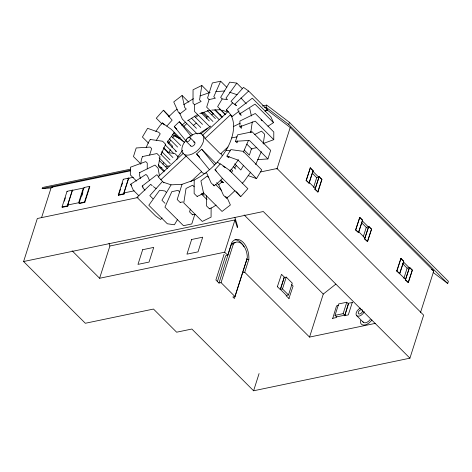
<?xml version="1.0" encoding="UTF-8"?>
<svg xmlns="http://www.w3.org/2000/svg" width="472" height="472" viewBox="0 0 472 472"><rect width="100%" height="100%" fill="white"/><g stroke="black" fill="none" stroke-linecap="round" stroke-linejoin="round"><path stroke-width="0.71" d="M147.234 168.882L147.264 163.147L145.718 161.607L130.366 167.241L130.331 174.882L136.502 181.059M265.034 111.563L267.146 109.551L248.626 91.031L234.879 104.088L236.425 105.628L232.578 102.89L226.289 109.935C238.106 119.416 233.522 136.856 227.28 148.19C219.58 161.678 208.028 172.923 194.193 180.021L194.134 193.514L197.219 196.6M209.031 92.671L201.833 85.467L193.054 89.78L192.995 103.161L194.535 104.701L194.505 111.451L209.94 126.885M206.524 195.744L206.476 205.863L209.568 208.948M206.878 118.401L206.883 117.05L202.252 112.424M211.12 207.975L211.078 217.126L202.299 221.439L183.779 202.913L186.039 188.458L192.617 185.225L194.163 186.77M241.452 125.458L241.44 128.325L239.894 126.779L239.918 121.044L255.281 113.498L273.801 132.024L273.766 139.671L263.087 143.588M139.789 172.54L139.553 175.153L140.349 178.581M140.703 164.297L141.411 159.4L142.526 156.545M250.779 132.361L252.296 121.87M263.223 144.007L264.644 134.219L261.559 131.133L254.455 134.62M201.833 85.467L199.573 99.928L201.119 101.468L194.535 104.701M50.935 187.939L42.173 188.588L42.515 187.508L130.596 169.141M260.638 171.932L277.029 168.516L423.644 315.16L409.92 358.177L253.594 390.781L191.856 329.031L176.64 332.205L153.494 309.054L85.332 323.267L23.6 261.523L37.329 218.506L138.131 197.479M41.624 217.509L51.253 187.355L130.313 170.864M68.245 204.754L67.815 206.117L62.345 207.332L62.027 207.025L67.036 191.337L72.499 190.122L72.818 190.428M64.304 201.196L65.396 197.786M62.027 207.025L67.496 205.81L72.499 190.122M79.048 203.237L84.057 187.549L89.521 186.334L89.839 186.641L84.836 202.329L79.367 203.544L79.048 203.237L84.517 202.022L84.836 202.329M81.762 196.039L82.854 192.629M84.517 202.022L89.521 186.334M124.72 192.004L124.065 194.051L118.596 195.266L118.283 194.96L123.286 179.272L128.756 178.056L129.074 178.363L127.705 178.664M118.596 195.266L120.561 189.13M121.428 186.399L122.519 182.988M118.283 194.96L123.747 193.744L128.756 178.056M72.098 250.762L99.604 278.273L109.899 246.012L109.032 243.21M149.6 155.07L151.66 148.615L150.114 147.075L136.213 147.966L133.464 156.568L140.668 163.772M162.976 164.191L163.595 162.256M176.876 159.507L177.979 156.049M194.193 180.021L182.039 184.322L177.189 199.503L180.274 202.594M226.861 87.397L220.684 81.219L213.798 96.713L215.338 98.253L209.084 99.557L206.665 107.15L219.008 119.499M190.417 209.09L189.537 211.851L192.623 214.943M220.111 116.047L220.554 114.672M194.842 214.365L191.785 223.946L183.449 225.687L164.929 207.161L171.814 191.673L178.068 190.369L179.614 191.909M237.658 140.921L237.038 142.857L235.498 141.311L237.558 134.856L252.148 131.818L270.668 150.338L267.919 158.94L257.677 159.601M433.125 272.433L447.716 283.495L448.4 281.347L289.436 122.348L266.68 105.085L265.996 107.238L267.459 110.212L290.215 127.475L433.744 271.034L420.463 312.665M99.604 278.273L224.666 252.19L234.962 219.928L109.899 246.012M224.123 254.166L215.887 279.979L218.973 283.064L221.055 282.628L234.95 296.522L247.304 257.812A13.08 7.959 78.2 0 0 242.413 244.413A13.08 7.959 78.2 0 0 233.41 243.918L231.327 244.348L218.973 283.064M217.427 281.518L225.663 255.712L227.752 255.275L231.87 242.372A15.511 9.434 78.2 0 1 243.104 242.26A15.511 9.434 78.2 0 1 248.844 259.352L244.726 272.255L242.643 272.692M221.055 282.628L233.41 243.918M447.716 283.495L288.752 124.502L289.436 122.348M246.815 258.55A15.511 9.434 78.2 0 1 246.762 259.789L234.407 298.499L232.861 296.959L234.95 296.522M276.928 169.106L290.215 127.475M306.139 180.381L310.328 167.867L313.131 170.669L309.148 183.142L306.139 180.381L309.148 183.142M306.346 180.339L310.328 167.867M308.936 183.183L313.131 170.669M277.306 286.84L281.495 274.32L284.297 277.123L280.321 289.601L284.297 277.123M313.573 187.449L316.694 177.667L318.777 177.23L312.759 171.206M282.474 288.952L286.244 277.123L292.268 283.141L288.492 294.97L286.404 295.407L280.386 289.383L282.474 288.952L288.492 294.97M314.96 189.207L319.149 176.687L321.951 179.49L317.969 191.962L314.96 189.207L317.969 191.962M315.166 189.16L319.149 176.687M253.594 390.781L259.081 373.57M317.762 192.01L321.521 180.227M288.899 298.575L293.088 286.056L291.684 284.657M244.726 272.255L309.549 337.091L323.273 294.074L335.875 284.109M355.593 229.846L359.782 217.327L362.584 220.129L358.602 232.607L355.593 229.846L358.602 232.607M355.799 229.805L359.782 217.327M358.39 232.649L362.584 220.129M332.707 318.506L336.53 305.88L338.424 305.484M335.008 315.343L343.138 313.65L344.678 315.196L336.548 316.889L335.008 315.343L338.642 303.944L346.772 302.251L348.318 303.797M332.553 318.352L336.335 317.562L336.778 316.175M363.216 236.962L366.278 227.368L368.361 226.932L362.189 220.754M364.567 238.826L368.756 226.306L371.558 229.109L367.576 241.581L364.567 238.826L367.576 241.581M364.773 238.779L368.756 226.306M343.138 313.65L346.772 302.251M367.369 241.629L371.558 229.109M348.442 304.039L344.684 315.821L348.513 303.189L352.448 302.552M344.531 315.662L348.312 314.877L352.295 302.399M396.757 270.928L400.946 258.414L403.749 261.217L399.766 273.689L396.757 270.928L405.507 279.33M396.964 270.887L400.946 258.414M399.554 273.731L403.749 261.217M403.861 278.397L407.129 268.149L409.212 267.718L403.348 261.848M405.354 279.808L409.543 267.294L412.345 270.096L408.363 282.569L405.354 279.808L408.363 282.569M405.56 279.766L409.543 267.294M408.156 282.61L412.345 270.096M146.196 147.512L148.456 142.314L150.338 139.488M243.328 152.244L248.414 140.55M255.677 164.592L261.329 151.6M156.344 140.343L160.232 133.806L158.692 132.26L147.594 128.319L142.408 137.039L148.58 143.217M170.457 149.718L168.687 152.692L163.548 147.547M171.873 147.341L172.581 146.155L167.436 141.01M182.039 184.322L171.082 184.841L161.925 200.234L165.011 203.32M242.466 88.795L236.808 83.137L225.958 98.146L227.504 99.686L222.194 98.937L217.616 106.631L225.333 114.348M177.673 219.279L174.404 224.772L167.324 223.769L148.804 205.249L159.654 190.24L164.964 190.995L166.504 192.535M229.174 156.48L228.466 157.666L226.92 156.126L230.814 149.583L243.204 151.341L261.724 169.867L256.538 178.587L248.213 175.631M243.64 165.259L240.814 170.014L234.637 163.843M160.804 154.668L162.681 151.842M155.866 131.352L159.996 125.564L162.457 123.05M168.628 143.122L170.693 140.231M182.623 150.214L178.027 156.669L174.941 153.577L167.3 152.497M238.389 159.731L231.793 168.994L229.823 171.006M231.351 172.557L232.678 170.693L231.132 169.153M234.584 168.014L236.543 165.271M250.738 172.079L244.142 181.342L242.171 183.354M174.422 132.455L167.194 142.19L176.457 151.453L175.401 151.093M169.578 116.407L163.406 110.23L156.285 118.212L161.943 123.876M166.805 126.142L172.15 120.159L163.406 110.23M180.127 137.405L179.153 138.497L173.495 132.833M162.409 181.537L149.836 195.626L152.922 198.712M162.073 217.917L160.639 219.527L155.506 215.875L136.986 197.355L150.733 184.298L152.273 185.844M215.008 169.772L220.347 163.784L229.327 170.168L247.847 188.694L240.726 196.677L222.206 178.15L215.008 169.772L216.548 171.312M216.064 163.637L201.662 149.229L196.588 153.96L209.438 169.731M172.339 137.912L174.799 135.399M168.587 116.855L174.894 110.79L177.136 109.221M186.127 141.122L174.262 126.555L179.266 121.741L192.641 135.116M181.779 125.375L185.419 122.195M183.561 126.679L186.711 123.646M222.672 178.209L216.896 183.767L214.093 185.732M235.021 190.558L229.239 196.122L226.436 198.081M183.608 152.993L158.144 176.752L163.926 182.859M227.864 111.699L202.535 135.334L204.146 136.597L205.09 138.479L220.524 153.913L227.952 146.981M160.834 179.773L186.169 156.138L201.597 171.572L190.824 181.632M205.09 138.479L230.554 114.714L232.1 116.26M225.64 196.317L226.53 198.281L223.445 195.196L218.713 184.717L222.353 181.531L223.392 182.699L220.819 180.127M200.936 133.759L210.677 126.053M182.098 95.468L173.737 101.928L178.422 112.318L179.968 113.864L186.239 109.014L184.694 107.474L182.098 95.468L188.782 102.153M193.455 125.334L196.305 123.127M231.84 116.749L239.215 111.044M183.732 104.631L193.42 98.707M187.579 120.785L197.591 114.537M195.467 117.375L198.529 115.38M201.591 113.38L202.818 112.584M198.954 133.765L207.881 127.947M203.768 192.729L200.093 195.125L197.219 196.34M216.111 205.078L212.435 207.473L209.568 208.689M273.5 122.649L270.822 116.714L252.302 98.188L237.67 109.498L239.682 113.953L254.98 104.129L273.5 122.649L267.99 126.189M138.969 195.856L133.31 190.198L130.632 184.257L145.931 174.433L147.476 175.973L149.482 180.428M206.883 117.05L208.199 116.407M211.491 114.79L213.468 113.817L209.863 110.218M139.488 172.687L154.981 165.076L158.067 168.162L159.412 175.519M233.717 126.396L240.171 123.221M199.975 95.922L210.087 92.435M199.768 113.717L209.751 110.241M201.09 194.423L203.054 193.685M239.894 126.779L255.246 121.145L273.766 139.671M220.684 81.219L212.347 82.96L207.544 98.017L209.084 99.557M262.391 105.982L266.68 105.085M264.562 107.533L265.996 107.238L288.752 124.502M265.323 110.654L267.459 110.212M142.243 156.604L156.958 153.536L160.043 156.621L158.362 166.126L164.02 171.79M231.74 137.936L237.091 136.821M42.173 188.588L130.248 170.215M159.937 167.837L161.943 167.418M165.288 166.722L169.306 165.884M256.798 147.636L251.446 148.751L249.387 155.205L244.242 150.061M133.358 177.295L128.52 178.304L123.835 192.977L134.201 190.812M321.951 179.49L318.936 176.729M23.6 261.523L263.299 211.527L409.92 358.177M246.762 259.789L248.844 259.352M284.162 277.554L286.244 277.123M286.097 295.773L289.106 298.528M309.549 337.091L375.541 323.326M180.369 202.299L183.03 201.951M192.718 214.648L195.373 214.3M215.81 91.639L224.412 90.984M211.727 110.088L220.701 109.716M51.253 187.355L52.716 187.242M235.498 141.311L249.399 140.42L267.919 158.94M236.808 83.137L229.728 82.134L220.648 97.391L222.194 98.937M150.096 139.458L162.592 141.228L165.678 144.314L160.999 154.433L170.256 163.695M226.106 150.243L230.271 150.833M229.534 92.17L237.121 94.725M222.288 110.253L226.737 111.752M163.654 182.339L171.082 184.841M226.92 156.126L238.018 160.061L256.538 178.587M248.626 91.031L243.493 87.379L231.032 101.35L232.578 102.89M217.362 162.102L220.194 164.12M223.026 166.132L225.286 167.743M183.685 141.718L174.628 135.275L176.681 137.328M153.376 186.623L156.126 188.582M431.414 269.264L433.744 271.034M184.552 154.875L186.169 156.138M123.286 179.272L123.605 179.578M123.747 193.744L124.065 194.051M84.057 187.549L84.376 187.856M67.036 191.337L67.354 191.644M67.496 205.81L67.815 206.117M240.921 97.905L246.307 103.822M400.734 258.455L403.536 261.258M310.116 167.908L312.918 170.711M359.57 217.374L362.372 220.176M368.549 226.348L371.352 229.15M409.336 267.335L412.139 270.137M260.998 119.746L262.025 120.773M312.181 173.147L316.694 177.667M361.646 222.737L366.278 227.368M402.728 263.754L407.129 268.149M358.685 231.722L364.862 237.9M309.189 182.393L315.207 188.411M239.682 113.953L241.227 115.498L240.077 112.95M250.207 131.34L251.24 132.367M226.289 109.935L228.348 111.994M219.775 109.02L225.433 114.684M215.297 109.817L222.501 117.021M214.736 109.958L221.94 117.162M246.815 144.119L251.959 149.264M207.196 110.413L215.427 118.643M203.697 112.236L212.955 121.499M201.09 112.714L209.32 120.944M194.275 116.177L202.512 124.407M191.479 118.236L200.742 127.499M188.216 120.13L196.446 128.36M233.209 166.528L235.782 169.1M197.249 134.024L182.334 119.103L179.378 112.554M190.175 137.789A2.684 1.558 -45 0 1 187.962 141.565A2.684 1.558 -45 0 1 186.393 139.334A2.684 1.558 -45 0 1 190.175 137.789L194.806 142.414M174.262 126.555L176.835 129.127M186.174 141.334L190.806 145.966M196.588 153.96L199.674 157.052M184.711 142.745L171.336 129.363L162.279 122.921L164.339 124.98M360.254 308.098A5.363 3.121 -45 0 0 356.69 315.697L363.328 322.335M220.241 180.54L222.294 182.593M172.233 134.166L174.292 136.225M171.454 136.213L180.717 145.476M216.654 182.658L218.713 184.717M208.73 177.608L207.19 176.062L200.919 180.912L203.52 192.918L222.041 211.444L230.395 204.978L226.879 197.184M215.421 184.298L221.592 190.47M169.383 138.839L177.614 147.069M244.166 214.955L323.273 294.074M165.123 144.81L173.354 153.046M163.672 148.285L172.929 157.548M161.772 151.654L170.003 159.89M202.01 193.166L204.069 195.225M201.367 193.974L207.025 199.632M159.093 157.801L167.324 166.032M159.194 160.415L167.424 168.646M158.267 164.811L164.439 170.988M277.518 286.799L280.321 289.601M158.917 176.782L156.863 174.723L142.107 186.133L143.134 187.16M224.666 252.19L227.752 255.275M130.632 184.257L131.664 185.29M144.992 190.192L143.051 188.021L142.391 185.909M236.407 191.644L240.726 196.677M179.266 121.741L191.195 136.384M201.662 149.229L214.441 164.917M213.592 184.623L214.182 185.933L211.096 182.847L206.364 172.368M234.903 217.557L237.658 226.489L237.316 227.563L234.962 219.928M249.682 108.424L251.434 115.976M231.327 244.348A13.08 7.959 78.2 0 1 235.068 242.431M235.009 239.823A15.511 9.434 78.2 0 1 244.03 246.856M371.883 319.986A8.071 4.691 -45 0 1 363.953 325.066A8.071 4.691 -45 0 1 360.614 320.364M230.584 170.15A11.346 6.596 -45 0 1 230.566 171.619M364.29 311.703A5.363 3.121 -45 0 1 356.69 315.697M362.561 310.381A2.684 1.558 -45 0 1 360.289 313.797A2.684 1.558 -45 0 1 358.331 312.269A2.684 1.558 -45 0 1 361.617 309.644M362.048 309.75A2.684 1.558 -45 0 1 362.372 310.004M370.26 319.479A5.363 3.121 -45 0 1 362.85 321.662M221.12 153.577A13.417 7.8 -45 0 1 222.07 155.459M205.314 173.667A13.417 7.8 -45 0 1 201.532 171.855M186.393 139.629A13.417 7.8 -45 0 0 181.962 151.01A13.417 7.8 -45 0 0 189.372 154.946L192.187 154.019L195.042 152.421A13.417 7.8 -45 0 0 203.225 142.019L203.762 139.311A13.417 7.8 -45 0 0 198.818 133.24L196.24 133.44A13.417 7.8 -45 0 0 187.862 138.125M193.579 142.025A2.684 1.558 -45 0 1 194.198 144.981A2.684 1.558 -45 0 1 190.641 145.571M72.263 190.369L67.584 205.043L78.641 202.736L83.326 188.062L72.263 190.369M142.662 249.706L137.977 264.379L149.04 262.072L153.719 247.399L142.662 249.706M191.644 239.493L186.959 254.166L198.022 251.859L202.7 237.186L191.644 239.493"/></g></svg>
